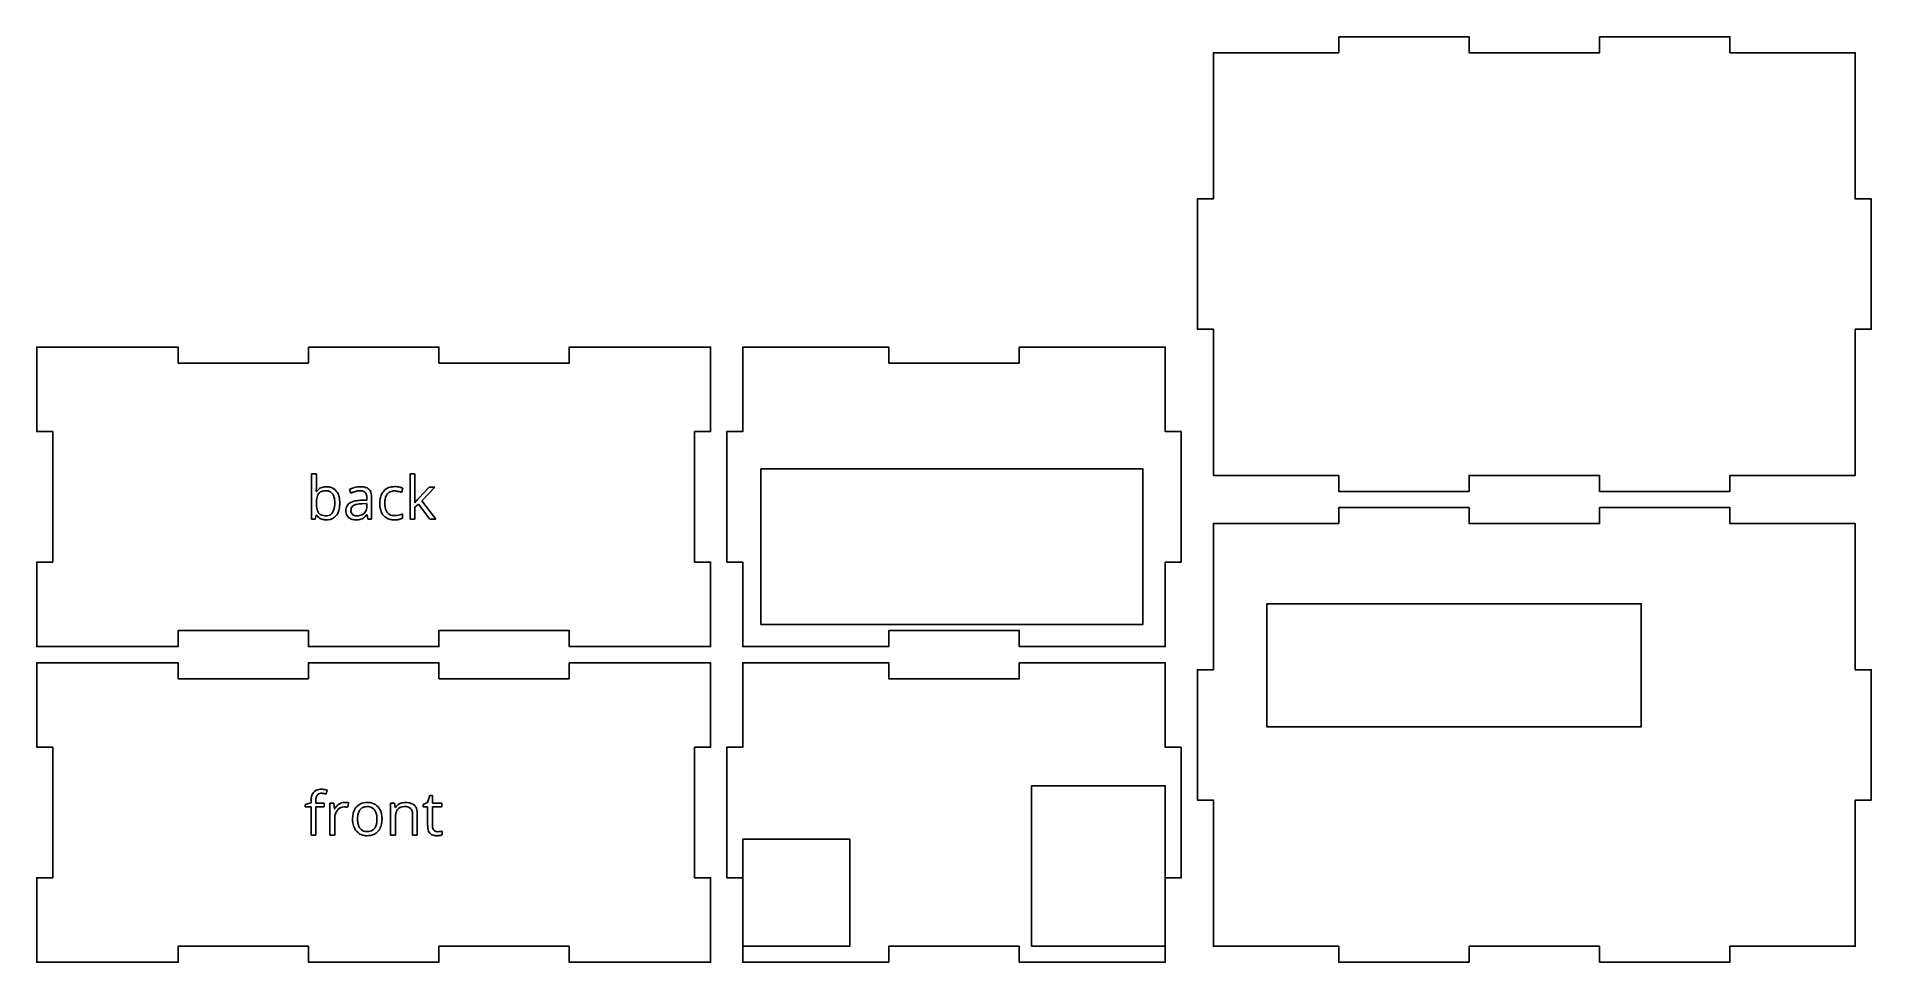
# Model space of a CAD drawing. Header units: millimetres. Extents: x 0 to 343, y 3 to 176.
import ezdxf

# ---------------------------------------------------------------- set-up
doc = ezdxf.new("R2010")
doc.units = ezdxf.units.MM
doc.layers.get('0').update_dxf_attribs({"linetype": 'CONTINUOUS'})

msp = doc.modelspace()

# ---------------------------------------------------------------- linework, layer by layer
for p, q in [((51.39, 85.8), (51.39, 94.31)), ((51.39, 94.31), (52.3, 94.31)), ((52.3, 94.31), (52.3, 92.24)), ((69.81, 94.31), (70.71, 94.31)), ((69.81, 85.8), (69.81, 94.31)), ((70.71, 94.31), (70.71, 89.8)), ((52.25, 91), (52.3, 91)), ((58.76, 90.68), (58.48, 91.38)), ((60.71, 89.36), (61.73, 89.39)), ((61.73, 89.39), (61.73, 89.76)), ((62.61, 89.89), (62.61, 85.8)), ((68.48, 91.59), (68.2, 90.82)), ((71.43, 89.74), (73.36, 91.79)), ((74.44, 91.79), (72.01, 89.24)), ((72.01, 89.24), (74.61, 85.8)), ((73.36, 91.79), (74.44, 91.79)), ((52.04, 85.8), (51.39, 85.8)), ((52.23, 86.57), (52.04, 85.8)), ((52.3, 86.57), (52.23, 86.57)), ((61.7, 88.75), (60.8, 88.71)), ((61.7, 88.21), (61.7, 88.75)), ((61.76, 86.65), (61.71, 86.65)), ((61.94, 85.8), (61.76, 86.65)), ((62.61, 85.8), (61.94, 85.8)), ((68.39, 86.81), (68.39, 86)), ((70.71, 85.8), (69.81, 85.8)), ((70.67, 88.87), (70.71, 88.87)), ((71.39, 88.63), (70.71, 88.04)), ((70.71, 88.04), (70.71, 85.8)), ((73.51, 85.8), (71.39, 88.63)), ((74.61, 85.8), (73.51, 85.8)), ((54.33, 35.15), (54.1, 34.42)), ((50.22, 32.47), (51.29, 32.8)), ((50.22, 32.06), (50.22, 32.47)), ((51.29, 32.06), (50.22, 32.06)), ((51.29, 32.8), (51.29, 33.13)), ((51.29, 26.77), (51.29, 32.06)), ((52.2, 33.15), (52.2, 32.76)), ((52.2, 32.76), (53.72, 32.76)), ((53.72, 32.06), (52.2, 32.06)), ((52.2, 32.06), (52.2, 26.77)), ((53.72, 32.76), (53.72, 32.06)), ((54.82, 26.77), (54.82, 32.76)), ((54.82, 32.76), (55.57, 32.76)), ((55.57, 32.76), (55.67, 31.65)), ((55.67, 31.65), (55.71, 31.65)), ((58.27, 32.81), (58.14, 31.97)), ((66.15, 26.77), (66.15, 32.76)), ((66.15, 32.76), (66.89, 32.76)), ((66.89, 32.76), (67.04, 31.94)), ((67.04, 31.94), (67.08, 31.94)), ((72.23, 32.5), (73.09, 32.87)), ((72.23, 32.06), (72.23, 32.5)), ((73.09, 32.06), (72.23, 32.06)), ((73.09, 32.87), (73.48, 34.15)), ((73.09, 28.49), (73.09, 32.06)), ((73.48, 34.15), (74, 34.15)), ((74, 34.15), (74, 32.76)), ((74, 32.76), (75.74, 32.76)), ((75.74, 32.06), (74, 32.06)), ((74, 32.06), (74, 28.53)), ((75.74, 32.76), (75.74, 32.06)), ((55.72, 29.99), (55.72, 26.77)), ((67.06, 29.91), (67.06, 26.77)), ((70.25, 26.77), (70.25, 30.65)), ((71.16, 30.68), (71.16, 26.77)), ((75.78, 27.52), (75.78, 26.82)), ((52.2, 26.77), (51.29, 26.77)), ((55.72, 26.77), (54.82, 26.77)), ((67.06, 26.77), (66.15, 26.77)), ((71.16, 26.77), (70.25, 26.77)), ((211, 6), (206, 6))]:
    msp.add_line(p, q)
for points in [[(243.44, 176), (243.44, 173), (220, 173), (220, 145.69), (217, 145.69), (217, 121.31), (220, 121.31), (220, 96.94), (220, 94), (243.44, 94), (243.44, 91), (267.81, 91), (267.81, 94), (292.19, 94), (292.19, 91), (316.56, 91), (316.56, 94), (340, 94), (340, 121.31), (343, 121.31), (343, 145.69), (340, 145.69), (340, 170.06), (340, 173), (316.56, 173), (316.56, 176), (292.19, 176), (292.19, 173), (267.81, 173), (267.81, 176)], [(50.81, 118), (50.81, 115), (26.44, 115), (26.44, 118), (0, 118), (0, 102.19), (3, 102.19), (3, 77.81), (0, 77.81), (0, 62), (26.44, 62), (26.44, 65), (50.81, 65), (50.81, 62), (75.19, 62), (75.19, 65), (99.56, 65), (99.56, 62), (126, 62), (126, 77.81), (123, 77.81), (123, 102.19), (126, 102.19), (126, 118), (99.56, 118), (99.56, 115), (75.19, 115), (75.19, 118)], [(159.31, 65), (183.69, 65), (183.69, 62), (208.06, 62), (211, 62), (211, 77.81), (214, 77.81), (214, 102.19), (211, 102.19), (211, 118), (183.69, 118), (183.69, 115), (159.31, 115), (159.31, 118), (134.94, 118), (132, 118), (132, 102.19), (129, 102.19), (129, 77.81), (132, 77.81), (132, 62), (159.31, 62)], [(135.41, 95.21), (206.83, 95.21), (206.83, 66.16), (135.41, 66.16)], [(292.19, 88), (292.19, 85), (267.81, 85), (267.81, 88), (243.44, 88), (243.44, 85), (220, 85), (220, 57.69), (217, 57.69), (217, 33.31), (220, 33.31), (220, 8.94), (220, 6), (243.44, 6), (243.44, 3), (267.81, 3), (267.81, 6), (292.19, 6), (292.19, 3), (316.56, 3), (316.56, 6), (340, 6), (340, 33.31), (343, 33.31), (343, 57.69), (340, 57.69), (340, 82.06), (340, 85), (316.56, 85), (316.56, 88)], [(230, 70), (300, 70), (300, 47), (230, 47)], [(99.56, 6), (99.56, 3), (126, 3), (126, 18.81), (123, 18.81), (123, 43.19), (126, 43.19), (126, 59), (99.56, 59), (99.56, 56), (75.19, 56), (75.19, 59), (50.81, 59), (50.81, 56), (26.44, 56), (26.44, 59), (0, 59), (0, 43.19), (3, 43.19), (3, 18.81), (0, 18.81), (0, 3), (26.44, 3), (26.44, 6), (50.81, 6), (50.81, 3), (75.19, 3), (75.19, 6)], [(214, 43.19), (211, 43.19), (211, 59), (183.69, 59), (183.69, 56), (159.31, 56), (159.31, 59), (134.94, 59), (132, 59), (132, 43.19), (129, 43.19), (129, 18.81), (132, 18.81), (132, 3), (159.31, 3), (159.31, 6), (183.69, 6), (183.69, 3), (208.06, 3), (211, 3), (211, 18.81), (214, 18.81)], [(211, 6), (186, 6), (186, 36), (211, 36)], [(132, 6), (152, 6), (152, 26), (132, 26)]]:
    msp.add_lwpolyline(points, close=True)
for centre, radius, start, end in [((40.99, 91.89), 11.3, 355.4712, 355.653), ((38.64, 92.05), 13.66, 355.7239, 358.1259), ((33.37, 92.23), 18.93, -1.8877, 0.0484), ((53.99, 89.81), 2.06, 95.1835, 145.1109), ((57.19, 88.91), 4.89, 171.0668, 177.8457), ((55.17, 89.24), 2.84, 160.8926, 171.2334), ((53.95, 89.67), 1.55, 143.3382, 161.256), ((53.66, 89.86), 1.21, 120.1403, 142.4249), ((53.84, 89.54), 1.58, 100.4469, 119.6701), ((54.03, 88.58), 2.55, 89.5731, 100.7324), ((54.17, 88.79), 3.1, 89.8743, 96.8145), ((54.06, 89.03), 2.1, 78.6782, 90.3749), ((54.21, 89.12), 2.77, 74.2393, 90.5624), ((54.24, 89.79), 1.32, 35.5408, 79.8011), ((54.39, 89.79), 2.08, 38.5631, 74.067), ((54.09, 89.68), 1.51, 32.7038, 35.5238), ((53.68, 89.45), 1.97, 15.778, 32.0151), ((52.38, 89.07), 3.33, 6.1649, 16.0396), ((50.36, 88.84), 5.36, -0.2319, 6.3095), ((53.92, 89.42), 2.68, 16.4709, 38.4075), ((52.56, 89), 4.1, 5.1338, 16.7973), ((50.84, 88.81), 5.83, -0.1221, 5.4094), ((60.46, 87.69), 4.19, 106.3569, 118.335), ((60.16, 86.08), 3.21, 101.3568, 117.0799), ((61.42, 85.22), 6.08, 112.2122, 115.9641), ((60.82, 86.72), 4.46, 103.6226, 112.432), ((60.64, 87.14), 4.76, 104.5161, 106.5489), ((60.51, 87.69), 4.2, 90.0714, 104.6521), ((60.79, 83.13), 6.23, 92.4696, 101.7065), ((60.47, 88.19), 2.96, 90.4485, 103.7665), ((60.46, 88.9), 2.24, 83.6507, 90.1753), ((60.53, 88.06), 3.83, 81.568, 90.3249), ((60.97, 80.5), 8.87, 91.7165, 92.9095), ((60.55, 89.65), 1.48, 70.5716, 83.9929), ((60.75, 90.18), 0.922, 42.7295, 71.038), ((60.75, 89.5), 2.37, 68.2274, 81.7494), ((60.66, 90.14), 1.01, 20.4094, 41.448), ((60.1, 89.92), 1.61, 7.8273, 20.6042), ((61.06, 90.27), 1.55, 47.8683, 68.2934), ((59.12, 89.78), 2.61, -0.3067, 8.0035), ((61.11, 90.37), 1.44, 19.2331, 46.6741), ((60.27, 90.06), 2.33, 6.3379, 19.6816), ((59.04, 89.9), 3.57, -0.1973, 6.6583), ((69.16, 88.79), 5.01, 169.8979, 180.3689), ((67.41, 89.11), 3.24, 153.0875, 170.1051), ((66.75, 89.43), 2.5, 138.655, 152.6854), ((66.63, 89.52), 2.35, 101.4913, 138.3134), ((70.11, 88.78), 5.02, 174.531, 180.155), ((68.15, 89), 3.05, 160.1418, 175.1368), ((66.73, 89.56), 1.52, 114.4266, 161.6633), ((66.87, 89.09), 2.01, 88.7194, 112.5668), ((66.91, 88.34), 3.56, 89.5892, 102.1788), ((66.91, 89.09), 2.01, 87.6749, 89.9747), ((66.93, 87.81), 4.1, 77.7702, 89.9475), ((66.88, 88.5), 2.6, 81.691, 87.5079), ((66.72, 87.36), 3.75, 77.2999, 81.7345), ((66.5, 86.31), 4.82, 74.7802, 77.4498), ((66.71, 87.07), 4.04, 68.3294, 74.8831), ((66.86, 87.38), 4.53, 74.6797, 77.9579), ((67.28, 88.9), 2.96, 70.0945, 74.7387), ((67.67, 89.99), 1.79, 63.5034, 70.1861), ((67.86, 90.38), 1.36, 62.929, 63.1883), ((41.2, 90.93), 29.54, 356.0329, 356.6443), ((52.91, 90.25), 17.81, 356.6325, 357.4911), ((59.95, 89.94), 10.76, 357.5041, 358.3306), ((64.66, 89.81), 6.05, 358.2739, 359.8928), ((77.96, 83.56), 8.99, 140.4331, 142.3365), ((81.69, 80.49), 13.82, 139.2799, 140.4704), ((86, 76.78), 19.51, 138.3417, 139.2877), ((59.29, 88.81), 6.99, 177.6177, 180.0425), ((58.3, 88.78), 6, 179.7763, 185.7075), ((53.93, 87.74), 2.01, 215.585, 245.8362), ((55.93, 88.54), 3.62, 185.5925, 194.205), ((54.42, 88.14), 2.06, 193.9431, 208.0218), ((53.8, 87.83), 1.37, 208.5536, 217.5605), ((53.75, 87.81), 1.32, 218.1691, 253.8047), ((54.09, 88.1), 2.4, 245.9802, 255.5456), ((54, 88.56), 2.11, 253.1383, 266.8483), ((54.16, 88.44), 2.75, 255.7755, 270.3186), ((54.07, 89.37), 2.92, 266.3776, 270.0511), ((54.09, 88.26), 1.81, 269.3869, 285.863), ((54.33, 87.85), 2.15, 274.064, 321.4081), ((54.22, 87.77), 1.31, 286.0163, 326.8497), ((53.57, 88.2), 2.08, 326.7105, 343.6662), ((52.36, 88.58), 3.35, 343.4172, 353.6369), ((50.52, 88.79), 5.2, -6.5065, 0.2206), ((54.02, 88.1), 2.55, 321.3161, 335.5436), ((53.2, 88.46), 3.44, 335.8306, 350.8255), ((51.34, 88.77), 5.32, -9.3437, 0.338), ((59.37, 87.52), 1.57, 115.4905, 182.3568), ((60.09, 87.44), 2.28, 179.5457, 192.6949), ((59.32, 87.25), 1.49, 192.0828, 227.4521), ((59.36, 87.31), 1.56, 227.7689, 237.805), ((59.49, 87.55), 1.84, 238.3273, 258.9184), ((60.19, 87.45), 1.43, 171.2122, 180.2058), ((60.05, 87.44), 1.3, 179.5266, 192.7788), ((59.73, 87.54), 0.969, 120.9734, 172.418), ((59.61, 87.33), 0.846, 192.3265, 222.058), ((59.58, 87.31), 0.809, 222.5804, 229.2547), ((59.69, 87.45), 0.988, 229.7837, 254.2724), ((59.97, 87.19), 1.39, 113.5887, 121.6805), ((60.3, 86.38), 2.27, 102.7996, 113.2433), ((59.84, 87.94), 1.5, 253.9396, 266.4534), ((59.89, 88.48), 2.04, 266.0784, 270.0589), ((60.71, 84.65), 4.05, 96.3545, 102.9953), ((59.91, 88.94), 2.5, 269.5792, 282.0413), ((59.78, 88.78), 3.09, 272.9335, 281.4139), ((61.01, 82.05), 6.67, 91.8565, 96.4478), ((59.98, 87.81), 2.09, 281.2979, 293.7314), ((60.09, 88.13), 1.67, 281.7121, 306.4594), ((60.13, 87.41), 1.67, 294.3933, 304.7371), ((60.17, 88), 1.52, 306.9881, 313.856), ((59.69, 88.05), 2.45, 304.8485, 314.8531), ((60.16, 87.99), 1.52, 314.1892, 347.427), ((58.76, 88.99), 3.76, 314.7445, 321.7072), ((59.4, 88.19), 2.31, -13.0822, 0.2825), ((58.86, 88.21), 2.84, -0.1836, 0.0014), ((69.64, 88.75), 5.49, 179.9389, 183.9815), ((68.16, 88.62), 4.01, 183.5914, 196.354), ((66.84, 88.22), 2.63, 196.0167, 221.1349), ((66.58, 88.03), 2.3, 221.7976, 256.8021), ((69.49, 88.75), 4.4, 179.7041, 188.0743), ((67.9, 88.52), 2.8, 187.9315, 200.3885), ((67.05, 88.2), 1.88, 200.4183, 216.6393), ((66.69, 87.94), 1.44, 216.9696, 261.3103), ((66.85, 89.08), 3.39, 256.4244, 270.489), ((66.85, 88.68), 2.2, 260.1359, 270.2692), ((66.84, 90.28), 3.8, 270.2658, 286.2892), ((66.96, 89.5), 3.81, 272.5981, 282.1878), ((67.22, 88.3), 2.58, 282.0344, 296.9455), ((66.61, 91.15), 4.69, 286.046, 292.3654), ((33.28, 91.47), 37.47, 356.021, 356.0557), ((75.1, 85.76), 5.37, 142.3233, 144.7076), ((54.18, 88.77), 3.08, 269.9226, 275.5481), ((59.69, 88.48), 2.79, 258.672, 270.4047), ((59.71, 89.78), 4.09, 269.954, 273.1491), ((66.88, 90.67), 4.98, 269.9655, 272.8643), ((53.24, 33.58), 1.9, 141.7434, 168.2322), ((52.96, 33.72), 1.59, 98.2551, 139.6204), ((53.08, 33.79), 0.786, 102.7677, 144.338), ((53.2, 32.58), 2.76, 89.6697, 99.9314), ((53.19, 33.37), 1.22, 89.4859, 103.4198), ((53.2, 32.64), 1.95, 83.0761, 89.7926), ((53.2, 32.42), 2.92, 81.5641, 89.7017), ((53.08, 31.68), 2.92, 76.5183, 83.0217), ((53, 30.98), 4.37, 75.974, 81.6565), ((52.73, 30.23), 4.41, 71.9613, 76.5918), ((52.65, 29.52), 5.88, 73.2963, 76.0946), ((54.97, 33.17), 3.68, 167.5776, 180.6587), ((55.31, 33.2), 3.11, 171.6527, 178.4384), ((56.48, 33.15), 4.29, 178.1974, 180.0232), ((54.07, 33.39), 1.85, 161.8438, 171.7847), ((53.3, 33.65), 1.05, 145.0689, 162.1801), ((58.38, 30.15), 3.07, 139.414, 150.6033), ((57.8, 30.1), 2.07, 138.9576, 174.5422), ((57.83, 30.62), 2.34, 124.2321, 139.4161), ((57.86, 30.04), 2.15, 135.6209, 138.8378), ((57.47, 30.47), 1.57, 89.6335, 137.0881), ((57.54, 31.06), 1.81, 89.6797, 124.4406), ((57.48, 29.92), 2.13, 87.3437, 89.9661), ((57.56, 28.71), 4.17, 84.9923, 90.1281), ((57.45, 29.26), 2.79, 81.5884, 87.1916), ((57.27, 28.06), 4, 77.4454, 81.6361), ((57.66, 29.83), 3.04, 78.4892, 85.0266), ((62.17, 30.12), 3.08, 150.7111, 169.4696), ((61.66, 30.38), 2.51, 138.1759, 150.2287), ((61.57, 30.45), 2.4, 99.1759, 137.9833), ((63.06, 30.01), 3.05, 162.0653, 173.1675), ((61.95, 30.38), 1.88, 142.9025, 162.375), ((61.59, 30.63), 1.45, 103.4685, 142.3119), ((61.81, 29.35), 3.53, 89.7327, 100.076), ((61.77, 29.94), 2.16, 89.4806, 103.8805), ((61.81, 29.81), 2.29, 79.3454, 90.3175), ((61.85, 29.82), 3.05, 73.5223, 90.5692), ((61.98, 30.59), 1.49, 37.9578, 80.4006), ((62.03, 30.47), 2.38, 41.1446, 73.2134), ((61.67, 30.37), 1.87, 20.0257, 37.4351), ((60.75, 30.03), 2.85, 7.744, 20.069), ((61.69, 30.18), 2.83, 13.5014, 41.0703), ((68.64, 30.96), 1.84, 116.9443, 147.6526), ((69.67, 30.26), 2.58, 159.9535, 171.3801), ((68.64, 30.64), 1.48, 140.1519, 160.3147), ((68.47, 30.76), 1.28, 118.5439, 139.1927), ((68.83, 30.64), 2.21, 115.8069, 117.6069), ((68.92, 30.41), 2.46, 94.3227, 115.5455), ((68.66, 30.37), 1.71, 100.1176, 118.1603), ((68.86, 29.35), 2.75, 89.5933, 100.3718), ((68.98, 29.9), 2.97, 89.9578, 94.711), ((68.88, 29.7), 2.41, 84.0198, 90.1511), ((69.01, 29.29), 3.58, 80.5585, 90.3538), ((68.97, 30.47), 1.63, 71.0828, 84.3691), ((69.18, 31.04), 1.02, 43.3791, 71.5387), ((69.23, 30.59), 2.27, 65.1094, 80.7638), ((69.12, 31.01), 1.08, 22.7025, 42.342), ((68.64, 30.81), 1.6, 8.4932, 22.6579), ((69.49, 31.17), 1.63, 46.5585, 64.8783), ((67.69, 30.66), 2.57, -0.3286, 8.6878), ((69.51, 31.23), 1.57, 19.3849, 45.5997), ((68.6, 30.89), 2.55, 6.9634, 19.8364), ((67.2, 30.7), 3.96, -0.2369, 7.2116), ((58.48, 29.99), 2.76, 173.6908, 180.0882), ((63.77, 29.8), 4.71, 169.2443, 180.3881), ((63.6, 29.75), 4.54, 179.7745, 189.0933), ((62.43, 29.56), 3.36, 188.9102, 205.3171), ((62.08, 29.41), 2.98, 205.6561, 208.446), ((61.63, 29.14), 2.46, 207.7947, 238.6758), ((64.79, 29.79), 4.8, 173.0086, 180.2464), ((64.59, 29.75), 4.6, 179.706, 187.9161), ((62.91, 29.51), 2.89, 187.7639, 200.0977), ((61.98, 29.17), 1.9, 200.0846, 216.9131), ((61.64, 28.92), 1.49, 217.301, 261.7099), ((61.8, 29.68), 2.25, 260.5033, 270.2477), ((61.83, 29.53), 2.11, 269.4482, 284.7255), ((61.99, 28.91), 1.47, 284.5663, 322.6334), ((62.02, 29.1), 2.42, 278.8959, 317.9979), ((61.6, 29.19), 1.95, 323.0089, 342.6391), ((60.49, 29.56), 3.12, 342.3616, 353.7537), ((59.09, 29.8), 4.53, -0.2924, 7.8973), ((58.84, 29.76), 4.78, -6.4637, 0.2014), ((61.94, 29.17), 2.53, 318.144, 329.7566), ((61.45, 29.43), 3.08, 330.2507, 349.4116), ((60.37, 29.83), 4.19, 1.1277, 13.88), ((59.87, 29.74), 4.69, -10.8238, 0.3863), ((59.23, 29.77), 5.33, -0.008, 1.542), ((71.35, 29.99), 4.29, 171.1766, 178.3218), ((72.88, 29.92), 5.82, 178.081, 180.0237), ((75.95, 28.46), 2.85, 179.3551, 192.8478), ((74.51, 28.07), 1.37, 190.3818, 253.8772), ((75.83, 28.52), 1.83, 179.6416, 189.7506), ((75.18, 28.4), 1.17, 189.5479, 205.7874), ((74.92, 28.28), 0.881, 206.1294, 221.4084), ((74.89, 28.26), 0.843, 221.5949, 262.3505), ((74.97, 30.39), 2.98, 269.8804, 278.3028), ((75, 30.16), 2.75, 278.4157, 279.0083), ((74.66, 32.3), 4.91, 278.9591, 280.5103), ((74.98, 30.59), 3.17, 280.485, 282.6266), ((75.26, 29.34), 1.9, 282.5877, 285.5795), ((75.4, 28.83), 1.37, 285.7241, 286.2552), ((61.66, 29.2), 2.53, 238.8116, 253.2428), ((61.76, 29.58), 2.92, 253.5437, 270.4182), ((61.8, 30.19), 3.53, 269.7503, 279.8033), ((74.8, 29.03), 2.37, 253.7848, 270.8853), ((74.96, 28.62), 1.21, 261.3265, 270.1913), ((74.83, 28.99), 2.32, 270.0028, 270.7609), ((74.82, 29.49), 2.83, 270.8933, 275.5484), ((74.71, 30.59), 3.93, 275.5261, 279.2939), ((74.81, 30.06), 3.4, 279.1863, 280.1143), ((74.96, 29.23), 2.56, 280.0071, 283.3735), ((75.19, 28.28), 1.58, 283.307, 288.1199), ((75.4, 27.63), 0.893, 287.9889, 295.3048)]:
    msp.add_arc(centre, radius, start, end)

doc.saveas('drawing.dxf')
